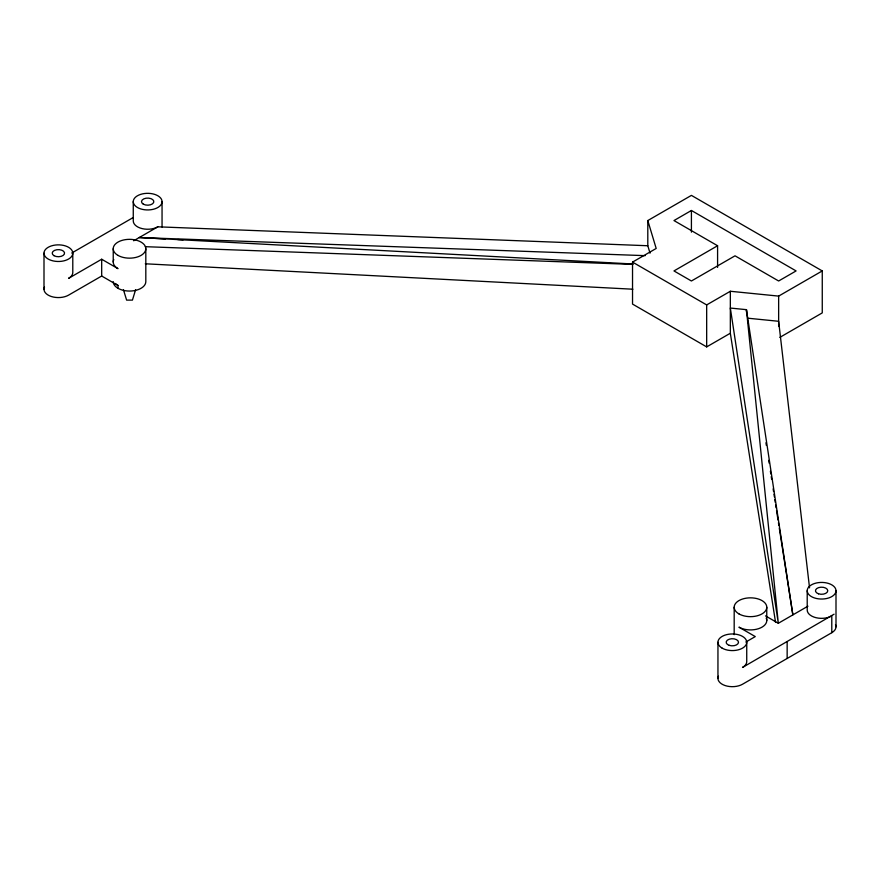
<?xml version="1.0" encoding="UTF-8"?>
<svg xmlns="http://www.w3.org/2000/svg" width="880" height="880" viewBox="0 0 880 880"><rect width="100%" height="100%" fill="white"/><g stroke="black" fill="none" stroke-linecap="round" stroke-linejoin="round"><path stroke-width="1.32" d="M135.608 289.74L132.429 300.113L126.621 300.113L123.442 289.74M834.075 614.196L742.511 667.458A14.388 8.305 0 0 0 746.735 661.573L746.735 642.268M71.709 253.044L132.781 217.778M113.784 259.567A16.291 9.405 0 0 0 117.997 268.664L101.684 259.237L68.574 278.355A14.388 8.305 0 0 0 72.787 272.481L72.787 253.176A14.388 8.305 0 0 0 51.194 245.971A14.388 8.305 0 0 0 51.194 260.37A14.388 8.305 0 0 0 72.787 253.176M133.672 240.768L157.839 226.82L647.801 245.74L650.034 253.187M117.997 288.299L117.997 285.45L101.684 276.023L68.574 295.141A14.388 8.305 0 0 1 51.194 296.461A14.388 8.305 0 0 1 44.495 287.111M647.801 245.74L647.801 220.561L691.416 195.382L822.261 270.93L822.261 312.895L779.823 337.392M717.585 245.74L673.97 270.93L691.416 280.995L735.031 255.816L778.646 280.995L796.092 270.93L691.416 210.485L673.97 220.561L717.585 245.74L717.585 267.41M822.261 270.93L778.646 296.109L730.334 291.269L730.334 333.234L706.673 346.896L632.533 304.084L632.533 262.108L656.183 248.457L647.801 220.561M632.533 262.108L706.673 304.92L730.334 291.269M745.811 642.048L755.271 636.581L738.958 627.165A16.291 9.405 0 0 0 758.626 628.661A16.291 9.405 0 0 0 766.216 618.079M807.95 606.177L778.316 623.282L765.49 615.879M835.505 624.679A14.388 8.305 0 0 1 831.787 632.698L742.511 684.244A14.388 8.305 0 0 1 725.142 685.564A14.388 8.305 0 0 1 718.432 676.214M632.874 263.989L139.26 237.534L645.161 255.651M145.321 246.686L632.841 264.396M139.26 237.534L165.319 238.898M177.65 239.536L183.139 239.822M145.277 263.791L632.896 289.212M747.78 318.197L778.646 321.288L809.534 587.84M765.941 442.75L766.359 445.467M768.691 460.372L769.12 463.089M770.385 471.218L770.814 473.924M771.232 476.641L771.661 479.347M773.146 488.84L773.564 491.546M773.993 494.263L774.411 496.969M774.84 499.675L775.269 502.392M775.687 505.098L776.116 507.815M776.534 510.521L778.019 520.014M778.448 522.72L778.866 525.437M779.295 528.143L792.858 614.889L746.438 309.661L730.334 308.055L778.316 623.282L746.438 309.661L746.438 312.059M730.334 333.234L775.555 622.424M836 590.733A14.388 8.305 0 0 1 814.407 597.927A14.388 8.305 0 0 1 814.407 583.539A14.388 8.305 0 0 1 836 590.733L836 626.824M831.787 632.698L831.787 615.912A14.388 8.305 0 0 1 816.101 617.716A14.388 8.305 0 0 1 807.213 610.038L807.213 590.733M787.149 641.685L787.149 658.471M778.646 296.109L778.646 326.458M766.766 607.244L766.766 620.51M734.184 607.244L734.184 634.667M717.948 642.268L717.948 678.37M706.673 304.92L706.673 346.896M691.416 210.485L691.416 232.155M162.052 201.63A14.388 8.305 0 0 1 140.47 208.835A14.388 8.305 0 0 1 140.47 194.436A14.388 8.305 0 0 1 162.052 201.63L162.052 227.029M145.816 248.743L145.816 281.644A16.291 9.405 0 0 1 129.525 291.06A16.291 9.405 0 0 1 113.234 281.644M133.265 201.63L133.265 220.935A14.388 8.305 0 0 0 142.153 228.613A14.388 8.305 0 0 0 157.839 226.82M113.234 248.743L113.234 262.009M101.684 259.237L101.684 276.023M44 253.176L44 289.267M117.997 285.45A16.291 9.405 0 0 1 115.412 283.503M818.521 593.813A6.171 3.564 0 0 0 827.772 590.733A6.171 3.564 0 0 0 818.521 587.653A6.171 3.564 0 0 0 818.521 593.813M738.958 613.899A16.291 9.405 0 0 0 766.216 609.686A16.291 9.405 0 0 0 746.262 598.158A16.291 9.405 0 0 0 738.958 613.899M729.256 645.359A6.171 3.564 0 0 0 738.507 642.268A6.171 3.564 0 0 0 729.256 639.188A6.171 3.564 0 0 0 729.256 645.359M722.161 648.153A14.388 8.305 0 0 0 746.24 644.424A14.388 8.305 0 0 0 728.618 634.249A14.388 8.305 0 0 0 722.161 648.153M143.297 204.149A6.171 3.564 0 0 0 153.615 202.554A6.171 3.564 0 0 0 146.069 198.198A6.171 3.564 0 0 0 143.297 204.149M54.032 255.695A6.171 3.564 0 0 0 64.35 254.089A6.171 3.564 0 0 0 56.793 249.733A6.171 3.564 0 0 0 54.032 255.695M117.997 255.398A16.291 9.405 0 0 0 145.266 251.185A16.291 9.405 0 0 0 125.301 239.657A16.291 9.405 0 0 0 117.997 255.398"/></g></svg>
